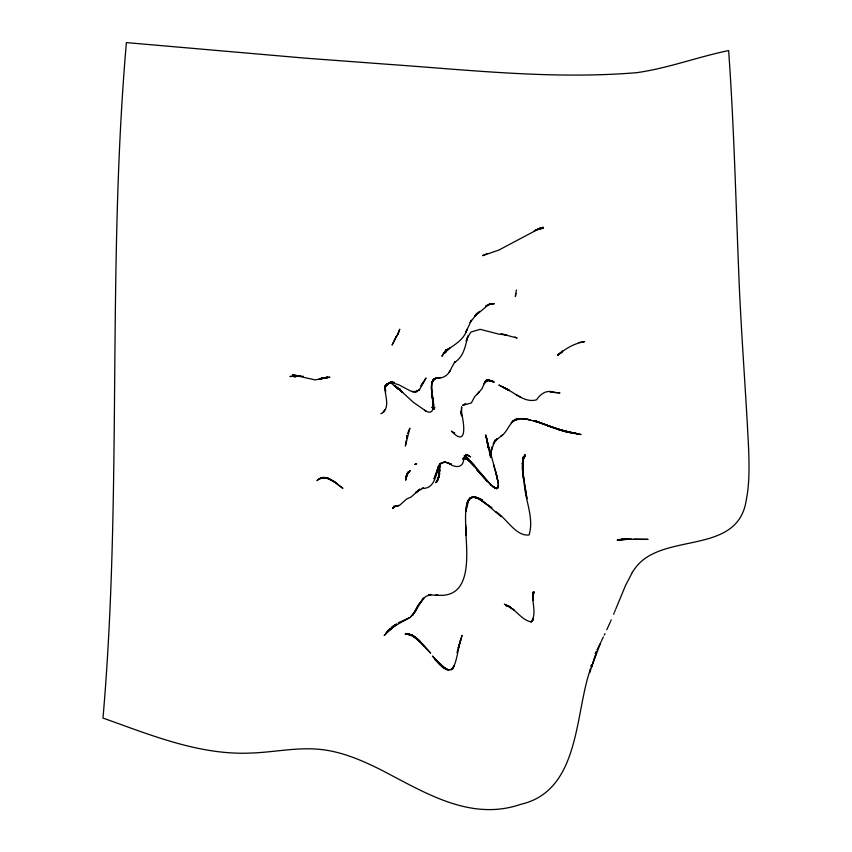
<?xml version="1.0" encoding="UTF-8"?>
<svg xmlns="http://www.w3.org/2000/svg" width="852" height="852" viewBox="0 0 852 852"><rect width="100%" height="100%" fill="white"/><g stroke="black" fill="none" stroke-linecap="round" stroke-linejoin="round"><path stroke-width="1.28" d="M522.649 460.687L525.024 454.489C518.911 468.504 525.365 484.266 526.877 498.644L522.649 470.794L522.958 457.428L522.468 468.632L523.852 481.178L522.468 463.445M490.784 456.853L491.476 449.75L492.307 446.682L490.965 451.837L494.959 440.324M490.773 457.609L490.827 453.157M461.688 407.054L461.518 415.851L461.092 411.42C464.01 421.964 468.057 448.748 451.304 431.037M445.702 350.087L445.607 352.696L445.585 350.374M451.358 368.224C449.249 373.911 444.318 378.469 437.843 378.022L440.377 377.511L435.702 378.48L438.013 377.617L433.892 379.481L431.815 382.378L435.819 377.968C430.516 380.919 431.368 387.852 431.826 392.964L431.644 383.709L433.806 378.586C427.054 388.597 437.225 401.047 431.857 411.271L429.866 412.315L426.958 411.686M460.964 413.39L461.582 407.064M445.607 350.087L445.34 352.707L445.788 350.513M433.221 405.946L433.178 400.568L432.102 395.626L433.285 401.643M406.787 437.843L407.086 435.638M406.809 437.758L407.139 435.372L406.734 437.853M515.843 293.535L515.375 296.571L516.387 290.031M532.713 597.348L533.586 591.821L532.99 600.245L533.192 592.023C531.19 601.491 537.314 613.834 531.084 621.875C522.553 620.277 517.143 611.566 509.922 607.21L513.98 609.894L504.363 604.174L510.071 606.72M433.466 404.327L433.167 406.159L433.359 402.4L432.976 406.766M406.329 440.346L405.36 446.065L409.865 428.162L407.65 433.37M532.745 597.241L534.076 591.778L532.99 594.909M393.517 507.664L393.773 506.248L392.889 508.537L394.167 506.226L392.889 508.537M437.758 480.134L439.888 469.931L438.567 477.759L436.725 482.051L439.738 473.531L437.758 480.134L435.734 482.764L438.567 477.759L439.909 466.076L438.567 477.759L436.938 481.188M433.114 406.361L433.412 403.124L433.455 405.563M522.169 463.69L524.246 456.076L522.798 460.996M438.056 467.546L438.375 466.15L436.81 472.434L434.019 478.92L438.056 467.546L435.638 475.522M589.797 671.088C574.812 715.563 579.466 790.848 520.785 804.32C469.772 821.903 423.742 791.785 380.077 769.399C359.512 759.175 337.669 749.984 314.409 748.983C293.461 747.864 272.757 752.252 251.862 753.019C199.986 755.639 150.879 735.052 102.986 718.066C122.486 493.372 106.862 267.326 126.394 42.6L305.527 58.17L388.555 64.347C470.858 70.152 553.896 79.524 636.455 72.697C667.84 68.362 697.66 56.892 728.641 50.577C734.275 129.536 736 208.687 739.355 287.763C741.826 342.046 746.118 396.223 748.695 450.484C749.185 466.896 749.536 483.51 746.331 499.698C738.748 551.681 675.029 534.843 643.164 559.86A138.301 57.095 84.5 0 0 632.195 572.501M589.989 670.247L590.393 668.437M590.873 666.339L591.16 665.114M522.745 460.932L523.682 457.045L522.457 458.845L525.247 455.532L522.766 458.408L524.14 456.576L522.968 457.513L525.333 456.342L523.479 457.119M456.981 652.717L462.05 635.432L458.269 648.053L460.655 639.98C455.479 657.393 456.374 685.498 434.797 659.256L444.467 668L437.459 661.738L443.178 666.434M432.901 405.584L433.167 400.983M417.587 605.996L416.66 609.031L412.453 615.559L417.342 606.805M589.776 672.611L594.803 657.041L596.357 652.888L591.394 667.244L601.097 641.631M437.012 472.146L438.865 466.332C435.958 474.724 434.488 489.261 422.198 488.334L423.476 488.058L415.946 492.137L420.121 489.197L415.797 492.861L419.685 489.325L411.154 496.972L406.479 499.123L399.758 505.161L395.072 506.301L396.35 505.992L393.39 507.632M445.607 350.502L444.914 352.451L446.054 350.087M407.512 473.158L405.893 477.652L407.512 473.158L410.142 470.762L407.512 473.158L409.471 471.38M465.884 332.227L467.056 329.202C464.361 339.65 454.191 344.943 446.033 350.768L449.803 348.053M466.012 331.886L471.422 320.235L470.112 322.525L476.204 314.697L474.5 316.443L487.184 305.857L491.316 303.482L487.621 304.803M615.804 608.999L625.506 585.548L632.227 572.608M615.378 610.053L614.729 611.629M614.292 612.673L613.642 614.228M611.235 619.862L610.788 620.874M610.351 621.875L606.773 629.777M394.732 339.394L392.08 345.092L398.63 332.77L395.765 337.381L396.137 336.774M451.741 367.414L455.032 361.653L454.318 362.558C464.031 356.775 465.203 345.816 468.067 335.837L466.214 341.183L467.024 338.372L470.954 332.035L480.166 329.341L499.197 334.218L506.727 334.932L501.966 334.08M495.001 440.186L493.202 444.233L497.419 438.482L495.864 440.292L502.712 434.829L500.944 436.299C507.728 431.889 509.07 422.613 516.557 418.854L511.2 422.762L514.8 420.089L519.124 418.577L513.788 420.43M437.811 469.622L440.612 463.605L438.929 465.703L441.347 462.966L445.884 461.859M604.963 633.632L604.292 635.059M603.376 636.955L601.555 640.704M394.891 339.043L395.403 338.02M423.295 382.346L426.021 377.979L419.418 389.79L415.425 391.931L410.632 391.047L398.598 384.689L390.993 382.516L394.572 382.452L389.747 382.868L392.889 382.005L386.914 384.231L384.646 386.744L387.724 383.773L384.976 387.277L388.288 383.485C379.491 391.931 389.715 380.791 392.09 381.845C389.215 381.387 382.708 389.3 387.351 383.698L385.658 385.86L385.956 385.061L384.998 388.629L385.264 385.679L385.615 392.389M599.957 643.942L598.583 646.7M597.667 648.521L598.349 647.158M596.943 649.959L597.433 648.99M595.857 652.121L596.155 651.546M595.197 653.441L595.548 652.749M416.756 607.955L414.423 612.577L410.408 617.125L414.423 612.577L423.54 597.966L418.012 605.506L425.606 596.506L430.91 594.504L428.705 594.781M466.8 503.585C468.291 495.406 477.216 496.365 482.477 500.135L475.65 497.44L471.987 497.312L469.857 498.122L472.881 497.089L476.939 497.909L473.84 496.972L479.751 499.251L491.913 507.877L475.98 497.121L482.903 501.157L501.232 516.674M422.123 384.412L423.54 381.909L421.42 384.987M449.196 372.217L450.165 370.577M384.998 386.648C384.444 394.476 390.173 405.903 383.208 412.251L384.848 409.791M467.514 502.478L470.368 498.058L473.318 496.918L470.368 498.058L468.77 499.826L466.502 505.183L465.852 511.413L468.77 499.826L471.156 497.643L474.447 497.121L471.987 497.312L469.292 498.952C463.989 508.74 465.906 520.348 465.756 531.115L465.65 527.122L465.82 532.511L465.671 528.421C466.577 552.16 473.563 599.84 435.904 595.015L437.832 595.303L428.79 594.866M445.34 351.248L441.911 356.274L444.424 352.536L448.78 348.756L443.541 353.559M420.707 386.009L422.315 383.837M562.682 350.683L557.698 355.38C565.409 348.575 574.259 343.356 584.578 341.641L578.955 342.547M383.666 411.761L384.156 411.239L383.208 412.251M462.934 459.153L464.372 457.62L463.541 458.472M477.152 394.061L479.57 391.707L474.702 396.638L471.358 402.943L462.625 405.328L464.649 404.274M394.806 624.836L384.199 635.486L394.071 625.464L387.926 631.172L396.681 624.335L386.105 632.759L394.859 625.666L388.224 630.48L392.421 627.274L409.62 617.647L401.611 621.3M399.098 389.13L397.362 388.459L400.28 389.162L398.896 389.13M497.355 488.217L498.25 487.323L498.292 483.414L495.523 471.167M445.074 351.844L448.269 349.075L443.328 353.793L449.547 348.234M479.442 311.417L475.799 314.367M497.557 488.196L496.173 488.526L494.107 487.408L496.663 488.579L498.25 487.323L498.431 484.863L498.25 487.323L496.343 488.558L491.167 485.161L464.809 455.948M320.405 478.142L316.987 480.688C317.604 478.366 327.722 476.481 320.725 477.961L326.327 477.663L321.63 477.908L319.212 479.016L322.312 477.663L329.181 478.654L325.123 477.578L321.63 477.908L325.922 477.631L320.405 478.142L323.196 477.461M478.813 392.325L481.923 388.927L485.214 381.494L484.074 383.709L487.536 380.546L485.31 381.078L490.198 380.429L486.141 380.141L493.627 381.483L487.387 379.875L494.213 382.207L487.738 380.024M485.608 306.017L486.598 305.314M391.739 627.2L396.446 623.962M524.417 456.736L522.968 457.513M434.861 407.149L432.486 407.458L434.733 407.948M463.552 404.849L465.671 403.752M486.822 253.736L482.615 255.653L498.75 250.115L539.859 228.325L534.161 230.881L540.977 227.942L535.152 230.349L543.278 227.25L537.25 229.444L543.416 228.251L537.484 229.103M496.663 488.579L497.781 488.079L496.343 488.558M380.855 413.721L382.484 412.996M398.321 622.663L400.6 621.651M463.456 458.749L465.405 457.95L463.03 458.429L466.715 458.546M512.712 420.803L521.701 418.566L530.508 419.834L521.701 418.566M445.681 461.997L441.347 462.966L439.344 464.468L444.116 462.072L451.4 464.159L447.79 462.732C454.499 467.94 463.413 468.898 463.765 458.642L463.328 459.942L465.064 455.884L464.489 456.938L465.863 455.373L468.046 455.277L465.863 454.489L470.623 456.896L467.056 454.691M299.499 375.764L294.217 376.882L299.904 375.721M299.936 375.604L289.925 376.52L298.732 375.86L292.481 374.805L315.027 379.885L329.862 377.191L321.747 378.277M322.045 378.171L327.136 377.702L321.268 378.203M298.732 375.86L295.516 376.052L303.44 376.318M321.374 378.203L326.657 378.331L321.417 378.011M631.577 539.018L617.146 540.136L629.266 538.901L621.779 539.348L648.074 539.38L633.888 539.124M323.014 477.493L326.124 477.652M467.013 458.514L464.148 457.801M520.316 418.683L527.526 419.333L537.303 421.985L533.916 420.931L565.281 431.527L581.053 434.541L558.358 429.589L568.422 432.379L551.308 427.044L534.555 420.579L561.798 430.548L574.94 433.551L554.886 428.279L534.555 420.558M411.175 634.772L408.268 634.548L411.175 634.772L409.237 634.538L410.792 634.633L414.594 637.158L409.674 634.303L407.597 634.016L412.709 635.816L408.907 634.527L410.792 634.633L415.563 637.914L411.569 634.921L409.567 634.57L410.983 634.846M500.901 333.877L501.711 334.037M508.687 606.177L505.694 605.452L510.028 606.709M454.766 432.954L452.369 431.964L453.839 432.997M503.362 334.399L517.121 338.031L514.896 336.966M550.158 391.451L553.832 392.389C546.558 389.417 540.466 393.997 536.536 399.822C524.076 403.401 513.49 391.366 502.882 387.117L509.315 390.631L498.846 385.029L509.113 390.056M487.919 380.12L489.921 380.631L489.144 380.418M562.022 430.548L578.018 433.828L568.71 432.39L547.783 425.691L558.497 429.504M487.663 380.013L490.741 380.887L487.387 379.875M463.435 457.641L466.513 458.834M463.541 457.684L465.81 458.557M415.457 637.211L411.963 635.102M464.042 457.758L467.258 459.185L463.594 457.407L468.067 459.643L464.255 457.63L469.665 461.007L467.546 459.558L474.521 465.938L464.723 456.171L474.681 466.246M411.356 634.964L413.635 635.986L411.74 635.102M432.486 407.458L434.392 408.353L432.486 407.309M399.748 389.396L397.895 388.469L399.695 389.492M493.883 487.28L495.992 488.473L493.159 486.801L496.173 488.526M424.498 410.323L426.532 411.431L413.476 402.442L397.245 387.479L395.541 386.244L402.655 392.495L391.174 383.091M516.11 394.657L520.572 397.16M493.159 486.801L495.385 488.207L492.893 486.609M432.305 407.32L433.849 408.406L432.134 407.107M398.598 388.842L394.242 385.743L399.471 389.492L395.541 386.244M491.167 485.161L495.172 488.089L491.167 485.161L481.891 475.459M417.15 638.702L424.445 646.082L413.369 635.89L419.599 640.853L430.633 653.164L420.845 642.621L411.569 634.921M440.314 664.603L446.778 669.544L440.314 664.603L432.39 656.083L442.965 666.946L448.663 670.055L442.965 666.946L435.361 659.278M416.287 637.946L419.599 640.853M495.694 511.605C506.386 517.803 515.46 536.515 529.06 534.971C534.289 518.431 525.311 500.614 524.331 483.872M432.347 407.671L434.137 409.461L432.305 407.586M464.5 455.682L474.788 466.31M464.351 455.66L467.109 458.525L465.043 456.363M465.373 455.586L468.877 459.366M465.192 456.459L468.621 460.218L464.436 455.469M470.283 460.836L488.1 481.678M493.478 464.521L497.376 478.494M496.45 474.521L485.629 435.01L488.76 448.461L485.97 435.329L488.398 447.566L486.652 439.43L488.228 446.991M431.57 394.274L433.519 405.701L432.422 397.202M487.589 444.201L490.528 456.821M490.741 457.343L490.23 453.722L490.709 457.375M385.179 388.086L385.477 390.663M465.618 524.555L465.884 533.916M465.682 529.71L465.948 535.322M522.478 463.552L522.745 472.86M433.444 403.816L433.423 406.138L433.444 403.816M433.455 404.455L433.348 406.947L433.455 404.455M406.436 475.906L405.69 480.219L406.766 474.628L409.098 471.635L407 474.106L405.818 478.494C410.44 467.141 407.927 471.454 405.744 479.335L406.574 475.214L406.436 475.906M399.695 329.362L397.884 334.005L399.695 329.362M533.277 618.935L532.063 621.193L533.277 618.935M454.02 666.168L452.199 668.905L454.02 666.168M453.264 667.499L451.209 669.725L453.264 667.499M532.713 620.416L531.084 621.875L532.713 620.416M561.841 352.27L557.666 354.762L561.841 352.27M419.418 389.79L415.425 391.931L419.418 389.79M415.872 463.935L414.732 464.5L416.553 463.765L415.872 463.935M327.594 376.999L318.989 379.428L327.594 376.999M323.632 477.706L321.012 478.281C326.859 476.076 332.131 480.379 336.774 483.34L328.286 478.377L323.632 477.706M398.981 505.534L396.798 505.95L398.981 505.534M491.498 304.058L489.016 304.505L494.288 303.706L491.498 304.058M417.437 391.43L412.421 391.696L417.437 391.43M406.308 634.026L405.073 634.197L409.237 633.76L406.308 634.026M624.292 539.199L619.372 539.593L627.04 539.359L621.779 539.273L624.292 539.199M559.764 392.889L550.371 392.069L559.764 392.889M329.916 479.261L326.593 478.015L334.591 481.902L329.916 479.261M336.433 483.414L333.547 481.273L342.887 488.356L336.433 483.414M486.939 480.901L476.939 469.825L486.939 480.901M488.803 449.238L487.759 444.978L488.803 449.238M497.579 479.782L496.567 474.969L498.292 483.414L497.579 479.782"/></g></svg>
